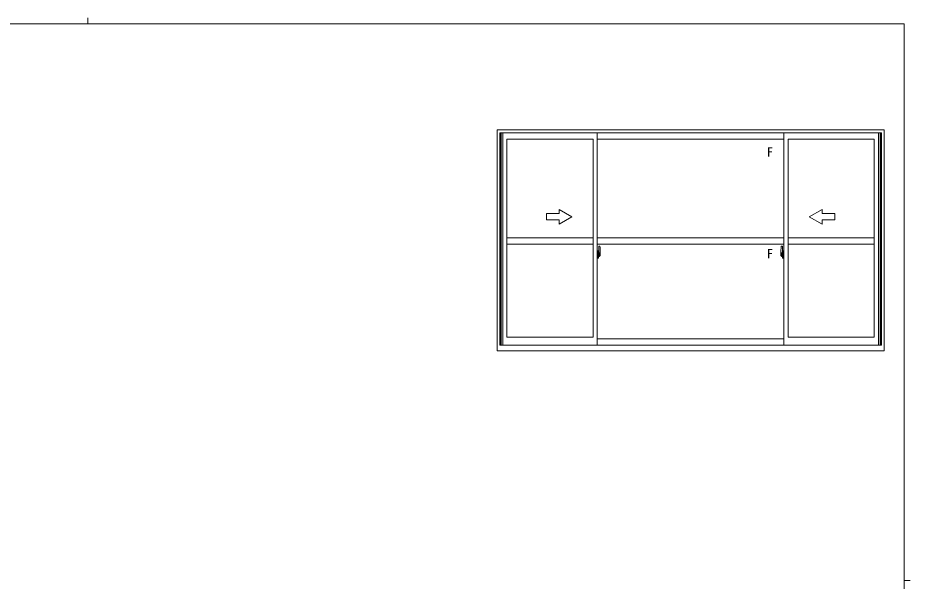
# Model space of a CAD drawing. Units: millimetres on the paper. Extents: x -397 to 397, y -282 to 282.
# Drawn here: x -42 to 378.9, y 16.5 to 282.1 of the extents above; entities that cross this region are included whole.
import ezdxf
from ezdxf.enums import TextEntityAlignment as Align

# ---------------------------------------------------------------- set-up
doc = ezdxf.new("R2010")
doc.units = ezdxf.units.MM
doc.layers.add('0-1_YKK_ZWAK', color=7, linetype='Continuous', lineweight=18)
doc.layers.add('0-7_YKK_A1', color=4, linetype='Continuous', lineweight=18)
doc.styles.add('ＭＳ ゴシック', font='')
doc.styles.get('ＭＳ ゴシック').set_extended_font_data('MS Gothic')

msp = doc.modelspace()

# ---------------------------------------------------------------- linework, layer by layer
at = {"layer": '0-1_YKK_ZWAK'}
for p, q in [((-8.894, 282.112), (-8.894, 279.312)), ((376.092, 279.312), (-393.908, 279.312)), ((376.092, 279.312), (376.092, -245.688)), ((376.092, 16.812), (378.892, 16.812))]:
    msp.add_line(p, q, dxfattribs=at)
at = {"layer": '0-7_YKK_A1'}
for p, q in [((184.08, 229.312), (184.08, 125.062)), ((366.58, 229.312), (184.08, 229.312)), ((185.33, 227.812), (185.33, 127.812)), ((365.33, 227.812), (185.33, 227.812)), ((185.68, 227.812), (185.68, 127.812)), ((185.98, 227.812), (185.98, 127.812)), ((186.73, 227.812), (186.73, 127.812)), ((231.33, 127.812), (231.33, 227.812)), ((319.33, 127.812), (319.33, 227.812)), ((363.93, 227.812), (363.93, 127.812)), ((364.68, 227.812), (364.68, 127.812)), ((364.98, 227.812), (364.98, 127.812)), ((365.33, 227.812), (365.33, 127.812)), ((366.58, 229.312), (366.58, 125.062)), ((188.73, 224.962), (188.73, 131.512)), ((229.33, 224.962), (188.73, 224.962)), ((229.33, 131.512), (229.33, 224.962)), ((319.33, 224.962), (231.33, 224.962)), ((321.33, 131.512), (321.33, 224.962)), ((321.33, 224.962), (361.93, 224.962)), ((361.93, 224.962), (361.93, 131.512)), ((207.33, 189.812), (207.33, 186.812)), ((213.33, 189.812), (207.33, 189.812)), ((213.33, 189.812), (213.33, 191.776)), ((219.33, 188.312), (213.33, 191.776)), ((331.33, 188.312), (337.33, 191.776)), ((337.33, 189.812), (337.33, 191.776)), ((337.33, 189.812), (343.33, 189.812)), ((343.33, 189.812), (343.33, 186.812)), ((207.33, 186.812), (213.33, 186.812)), ((219.33, 188.312), (213.33, 184.848)), ((213.33, 184.848), (213.33, 186.812)), ((331.33, 188.312), (337.33, 184.848)), ((337.33, 184.848), (337.33, 186.812)), ((343.33, 186.812), (337.33, 186.812)), ((229.33, 178.312), (188.73, 178.312)), ((319.33, 178.312), (231.33, 178.312)), ((321.33, 178.312), (361.93, 178.312)), ((229.33, 175.312), (188.73, 175.312)), ((319.33, 175.312), (231.33, 175.312)), ((232.03, 174.461), (232.03, 171.202)), ((232.489, 174.471), (232.055, 174.486)), ((318.17, 174.471), (318.604, 174.486)), ((318.63, 174.461), (318.63, 171.202)), ((321.33, 175.312), (361.93, 175.312)), ((231.165, 170.312), (232.919, 170.312)), ((231.33, 172.237), (231.33, 168.737)), ((231.755, 172.222), (231.33, 172.237)), ((231.33, 170.625), (231.345, 170.625)), ((231.33, 170.3), (231.345, 170.3)), ((231.755, 168.752), (231.33, 168.737)), ((231.345, 170.852), (231.347, 170.854)), ((231.345, 170.849), (231.345, 170.852)), ((231.345, 170.847), (231.345, 170.849)), ((231.345, 170.847), (231.345, 170.841)), ((231.345, 170.847), (231.345, 169.778)), ((231.345, 169.775), (231.345, 169.778)), ((231.345, 169.773), (231.345, 169.775)), ((231.347, 169.77), (231.345, 169.773)), ((231.347, 170.854), (231.348, 170.856)), ((231.348, 169.768), (231.347, 169.77)), ((231.348, 170.856), (231.35, 170.858)), ((231.35, 169.766), (231.348, 169.768)), ((231.35, 170.858), (231.352, 170.86)), ((231.352, 169.765), (231.35, 169.766)), ((231.352, 170.86), (231.355, 170.861)), ((231.355, 169.764), (231.352, 169.765)), ((231.355, 170.861), (231.357, 170.861)), ((231.357, 169.763), (231.355, 169.764)), ((231.357, 170.861), (231.36, 170.861)), ((231.36, 169.763), (231.357, 169.763)), ((231.36, 170.861), (231.82, 170.845)), ((231.82, 169.779), (231.36, 169.763)), ((231.38, 169.887), (231.38, 169.83)), ((231.405, 169.912), (231.755, 169.912)), ((231.755, 169.805), (231.405, 169.805)), ((231.465, 170.977), (231.465, 170.907)), ((231.49, 171.002), (231.65, 171.002)), ((231.65, 170.882), (231.49, 170.882)), ((231.675, 170.977), (231.675, 170.907)), ((231.755, 172.222), (231.755, 171.237)), ((231.78, 172.192), (231.755, 172.192)), ((231.755, 172.192), (231.755, 171.237)), ((231.755, 171.237), (231.88, 171.237)), ((231.755, 171.237), (231.88, 171.233)), ((231.755, 169.737), (231.88, 169.742)), ((231.755, 169.737), (231.88, 169.737)), ((231.755, 168.782), (231.755, 169.737)), ((231.755, 169.737), (231.755, 168.752)), ((231.78, 168.782), (231.755, 168.782)), ((231.78, 172.217), (231.855, 172.217)), ((231.78, 172.217), (231.78, 171.262)), ((231.78, 171.262), (231.905, 171.262)), ((231.78, 169.887), (231.78, 169.83)), ((231.78, 169.712), (231.905, 169.712)), ((231.78, 168.757), (231.78, 169.712)), ((231.78, 168.757), (231.855, 168.757)), ((231.843, 170.829), (231.844, 170.825)), ((231.844, 169.8), (231.843, 169.795)), ((231.844, 170.825), (231.845, 170.821)), ((231.845, 169.804), (231.844, 169.8)), ((231.845, 170.821), (231.845, 169.804)), ((231.856, 170.822), (231.856, 170.153)), ((231.856, 170.822), (231.857, 170.822)), ((231.862, 170.152), (231.856, 170.153)), ((231.857, 170.822), (231.865, 170.823)), ((231.872, 170.148), (231.862, 170.152)), ((231.865, 170.823), (231.875, 170.829)), ((231.881, 170.142), (231.872, 170.148)), ((231.875, 170.829), (231.887, 170.841)), ((231.88, 171.237), (231.88, 171.262)), ((231.88, 169.737), (231.88, 169.712)), ((231.89, 170.13), (231.881, 170.142)), ((231.887, 170.841), (231.9, 170.867)), ((231.897, 170.117), (231.89, 170.13)), ((231.904, 170.088), (231.897, 170.117)), ((231.9, 170.867), (231.905, 170.895)), ((231.905, 170.08), (231.904, 170.088)), ((231.905, 172.167), (231.905, 171.262)), ((231.905, 170.895), (231.905, 171.208)), ((232.005, 171.061), (231.905, 171.062)), ((231.905, 169.767), (231.905, 170.08)), ((231.905, 169.912), (232.005, 169.914)), ((231.905, 168.807), (231.905, 169.712)), ((231.935, 170.683), (231.935, 170.485)), ((232.105, 170.683), (231.935, 170.683)), ((231.935, 170.485), (231.935, 170.46)), ((232.105, 170.485), (231.935, 170.485)), ((231.935, 170.46), (232.105, 170.46)), ((232.03, 171.242), (232.03, 170.683)), ((232.03, 171.202), (232.045, 171.202)), ((232.03, 170.683), (232.03, 171.036)), ((232.03, 170.745), (232.03, 170.979)), ((232.03, 170.787), (232.105, 170.787)), ((232.03, 170.46), (232.03, 169.662)), ((232.03, 169.939), (232.03, 170.46)), ((232.045, 171.202), (232.045, 170.905)), ((232.045, 170.905), (232.22, 170.905)), ((232.105, 171.245), (232.105, 170.905)), ((232.105, 171.077), (232.105, 171.127)), ((232.105, 170.905), (232.105, 170.683)), ((232.105, 170.905), (232.105, 170.683)), ((232.105, 170.683), (232.124, 170.682)), ((232.105, 170.485), (232.124, 170.484)), ((232.105, 170.385), (232.105, 170.459)), ((232.105, 170.459), (232.105, 169.662)), ((232.105, 170.339), (232.105, 170.385)), ((232.205, 170.385), (232.105, 170.385)), ((232.105, 170.146), (232.105, 170.339)), ((232.105, 170.316), (232.105, 170.046)), ((232.105, 170.092), (232.105, 170.146)), ((232.205, 170.146), (232.105, 170.146)), ((232.105, 170.087), (232.105, 170.092)), ((232.205, 170.092), (232.105, 170.092)), ((232.205, 170.087), (232.105, 170.087)), ((232.105, 170.046), (232.117, 170.046)), ((232.105, 169.944), (232.105, 169.893)), ((232.105, 169.885), (232.105, 169.893)), ((232.108, 169.877), (232.105, 169.885)), ((232.108, 169.877), (232.111, 169.87)), ((232.111, 169.87), (232.115, 169.865)), ((232.115, 169.865), (232.126, 169.857)), ((232.124, 170.682), (232.143, 170.681)), ((232.124, 170.484), (232.143, 170.483)), ((232.126, 169.857), (232.141, 169.852)), ((232.141, 169.852), (232.159, 169.852)), ((232.142, 171.354), (232.53, 171.354)), ((232.505, 171.282), (232.142, 171.282)), ((232.305, 169.624), (232.142, 169.624)), ((232.142, 169.549), (232.33, 169.549)), ((232.143, 170.681), (232.16, 170.679)), ((232.143, 170.483), (232.16, 170.481)), ((232.44, 169.852), (232.151, 169.852)), ((232.159, 169.852), (232.169, 169.854)), ((232.16, 170.679), (232.175, 170.676)), ((232.16, 170.481), (232.175, 170.478)), ((232.169, 169.854), (232.181, 169.857)), ((232.175, 170.676), (232.188, 170.672)), ((232.175, 170.478), (232.188, 170.474)), ((232.181, 169.857), (232.204, 169.867)), ((232.188, 170.672), (232.197, 170.667)), ((232.188, 170.474), (232.197, 170.469)), ((232.197, 170.667), (232.203, 170.663)), ((232.197, 170.469), (232.203, 170.465)), ((232.203, 170.663), (232.205, 170.658)), ((232.203, 170.465), (232.205, 170.46)), ((232.204, 169.867), (232.205, 169.868)), ((232.205, 170.46), (232.205, 170.658)), ((232.205, 170.574), (232.22, 170.574)), ((232.205, 170.459), (232.205, 170.46)), ((232.205, 170.385), (232.205, 170.459)), ((232.205, 170.339), (232.205, 170.385)), ((232.205, 170.092), (232.205, 170.146)), ((232.205, 170.087), (232.205, 170.092)), ((232.44, 170.087), (232.205, 170.087)), ((232.22, 170.905), (232.22, 170.087)), ((232.22, 170.122), (232.26, 170.122)), ((232.26, 170.122), (232.26, 170.087)), ((232.26, 170.115), (232.475, 170.115)), ((232.33, 169.599), (232.33, 169.549)), ((232.33, 169.549), (232.351, 169.58)), ((232.351, 169.58), (232.362, 169.596)), ((232.44, 169.998), (232.44, 170.087)), ((232.44, 170.046), (232.475, 170.046)), ((232.44, 169.852), (232.44, 169.868)), ((232.475, 170.115), (232.475, 169.943)), ((232.681, 169.95), (232.475, 169.943)), ((232.505, 170.302), (232.505, 171.282)), ((232.528, 170.245), (232.53, 170.292)), ((232.529, 170.255), (232.53, 170.292)), ((232.53, 170.295), (232.53, 171.354)), ((232.53, 170.292), (232.53, 170.295)), ((232.73, 172.217), (232.73, 170)), ((319.494, 170.312), (317.74, 170.312)), ((317.93, 172.217), (317.93, 170)), ((317.978, 169.95), (318.185, 169.943)), ((318.13, 170.295), (318.13, 171.354)), ((318.517, 171.354), (318.13, 171.354)), ((318.13, 170.292), (318.13, 170.295)), ((318.13, 170.255), (318.13, 170.292)), ((318.131, 170.245), (318.13, 170.292)), ((318.155, 170.302), (318.155, 171.282)), ((318.155, 171.282), (318.517, 171.282)), ((318.4, 170.115), (318.185, 170.115)), ((318.185, 170.115), (318.185, 169.943)), ((318.22, 170.046), (318.185, 170.046)), ((318.22, 170.087), (318.455, 170.087)), ((318.22, 169.998), (318.22, 170.087)), ((318.22, 169.852), (318.22, 169.868)), ((318.22, 169.852), (318.508, 169.852)), ((318.308, 169.58), (318.297, 169.596)), ((318.33, 169.549), (318.308, 169.58)), ((318.33, 169.599), (318.33, 169.549)), ((318.517, 169.549), (318.33, 169.549)), ((318.355, 169.624), (318.517, 169.624)), ((318.44, 170.122), (318.4, 170.122)), ((318.4, 170.122), (318.4, 170.087)), ((318.615, 170.905), (318.44, 170.905)), ((318.44, 170.905), (318.44, 170.087)), ((318.455, 170.574), (318.44, 170.574)), ((318.456, 170.663), (318.455, 170.658)), ((318.455, 170.46), (318.455, 170.658)), ((318.456, 170.465), (318.455, 170.46)), ((318.455, 170.459), (318.455, 170.46)), ((318.455, 170.385), (318.455, 170.459)), ((318.455, 170.339), (318.455, 170.385)), ((318.455, 170.385), (318.555, 170.385)), ((318.455, 170.092), (318.455, 170.146)), ((318.455, 170.146), (318.555, 170.146)), ((318.455, 170.087), (318.455, 170.092)), ((318.455, 170.092), (318.555, 170.092)), ((318.455, 170.087), (318.555, 170.087)), ((318.455, 169.867), (318.455, 169.868)), ((318.478, 169.857), (318.455, 169.867)), ((318.462, 170.667), (318.456, 170.663)), ((318.462, 170.469), (318.456, 170.465)), ((318.471, 170.672), (318.462, 170.667)), ((318.471, 170.474), (318.462, 170.469)), ((318.484, 170.676), (318.471, 170.672)), ((318.484, 170.478), (318.471, 170.474)), ((318.49, 169.854), (318.478, 169.857)), ((318.499, 170.679), (318.484, 170.676)), ((318.499, 170.481), (318.484, 170.478)), ((318.5, 169.852), (318.49, 169.854)), ((318.516, 170.681), (318.499, 170.679)), ((318.516, 170.483), (318.499, 170.481)), ((318.518, 169.852), (318.5, 169.852)), ((318.535, 170.682), (318.516, 170.681)), ((318.535, 170.484), (318.516, 170.483)), ((318.533, 169.857), (318.518, 169.852)), ((318.544, 169.865), (318.533, 169.857)), ((318.555, 170.683), (318.535, 170.682)), ((318.555, 170.485), (318.535, 170.484)), ((318.555, 170.046), (318.542, 170.046)), ((318.548, 169.87), (318.544, 169.865)), ((318.551, 169.877), (318.548, 169.87)), ((318.551, 169.877), (318.554, 169.885)), ((318.554, 169.885), (318.555, 169.893)), ((318.555, 171.245), (318.555, 170.905)), ((318.555, 171.077), (318.555, 171.127)), ((318.555, 170.905), (318.555, 170.683)), ((318.555, 170.905), (318.555, 170.683)), ((318.63, 170.787), (318.555, 170.787)), ((318.555, 170.683), (318.725, 170.683)), ((318.555, 170.485), (318.725, 170.485)), ((318.725, 170.46), (318.555, 170.46)), ((318.555, 170.385), (318.555, 170.459)), ((318.555, 170.459), (318.555, 169.662)), ((318.555, 170.339), (318.555, 170.385)), ((318.555, 170.146), (318.555, 170.339)), ((318.555, 170.316), (318.555, 170.046)), ((318.555, 170.092), (318.555, 170.146)), ((318.555, 170.087), (318.555, 170.092)), ((318.555, 169.944), (318.555, 169.893)), ((318.63, 171.202), (318.615, 171.202)), ((318.615, 171.202), (318.615, 170.905)), ((318.63, 171.242), (318.63, 170.683)), ((318.63, 170.683), (318.63, 171.036)), ((318.63, 170.745), (318.63, 170.979)), ((318.63, 170.46), (318.63, 169.662)), ((318.63, 169.939), (318.63, 170.46)), ((318.654, 171.061), (318.755, 171.062)), ((318.755, 169.912), (318.654, 169.914)), ((318.725, 170.683), (318.725, 170.485)), ((318.725, 170.485), (318.725, 170.46)), ((318.755, 172.167), (318.755, 171.262)), ((318.88, 171.262), (318.755, 171.262)), ((318.755, 170.895), (318.755, 171.208)), ((318.759, 170.867), (318.755, 170.895)), ((318.755, 170.088), (318.762, 170.117)), ((318.755, 170.08), (318.755, 170.088)), ((318.755, 169.767), (318.755, 170.08)), ((318.88, 169.712), (318.755, 169.712)), ((318.755, 168.807), (318.755, 169.712)), ((318.772, 170.841), (318.759, 170.867)), ((318.762, 170.117), (318.769, 170.13)), ((318.769, 170.13), (318.779, 170.142)), ((318.784, 170.829), (318.772, 170.841)), ((318.905, 171.237), (318.779, 171.233)), ((318.779, 170.142), (318.787, 170.148)), ((318.905, 169.737), (318.779, 169.742)), ((318.78, 171.237), (318.78, 171.262)), ((318.905, 171.237), (318.78, 171.237)), ((318.905, 169.737), (318.78, 169.737)), ((318.78, 169.737), (318.78, 169.712)), ((318.794, 170.823), (318.784, 170.829)), ((318.787, 170.148), (318.797, 170.152)), ((318.802, 170.822), (318.794, 170.823)), ((318.797, 170.152), (318.803, 170.153)), ((318.803, 170.822), (318.802, 170.822)), ((318.803, 170.822), (318.803, 170.153)), ((318.88, 172.217), (318.805, 172.217)), ((318.88, 168.757), (318.805, 168.757)), ((318.816, 170.829), (318.815, 170.825)), ((318.815, 170.825), (318.815, 170.821)), ((318.815, 170.821), (318.815, 169.804)), ((318.815, 169.804), (318.815, 169.8)), ((318.815, 169.8), (318.816, 169.795)), ((319.3, 170.861), (318.839, 170.845)), ((318.839, 169.779), (319.3, 169.763)), ((318.88, 172.217), (318.88, 171.262)), ((318.88, 172.192), (318.905, 172.192)), ((318.88, 169.887), (318.88, 169.83)), ((318.88, 168.757), (318.88, 169.712)), ((318.88, 168.782), (318.905, 168.782)), ((318.905, 172.222), (319.33, 172.237)), ((318.905, 172.222), (318.905, 171.237)), ((318.905, 172.192), (318.905, 171.237)), ((319.255, 169.912), (318.905, 169.912)), ((318.905, 169.805), (319.255, 169.805)), ((318.905, 168.782), (318.905, 169.737)), ((318.905, 169.737), (318.905, 168.752)), ((318.905, 168.752), (319.33, 168.737)), ((318.985, 170.977), (318.985, 170.907)), ((319.17, 171.002), (319.01, 171.002)), ((319.01, 170.882), (319.17, 170.882)), ((319.195, 170.977), (319.195, 170.907)), ((319.28, 169.887), (319.28, 169.83)), ((319.302, 170.861), (319.299, 170.861)), ((319.299, 169.763), (319.302, 169.763)), ((319.304, 170.861), (319.302, 170.861)), ((319.302, 169.763), (319.304, 169.764)), ((319.307, 170.86), (319.304, 170.861)), ((319.304, 169.764), (319.307, 169.765)), ((319.309, 170.858), (319.307, 170.86)), ((319.307, 169.765), (319.309, 169.766)), ((319.311, 170.856), (319.309, 170.858)), ((319.309, 169.766), (319.311, 169.768)), ((319.312, 170.854), (319.311, 170.856)), ((319.311, 169.768), (319.312, 169.77)), ((319.314, 170.852), (319.312, 170.854)), ((319.312, 169.77), (319.314, 169.773)), ((319.314, 170.849), (319.314, 170.852)), ((319.315, 170.847), (319.314, 170.849)), ((319.314, 169.775), (319.315, 169.778)), ((319.314, 169.773), (319.314, 169.775)), ((319.315, 170.847), (319.315, 170.841)), ((319.315, 170.847), (319.315, 169.778)), ((319.33, 170.625), (319.315, 170.625)), ((319.33, 170.3), (319.315, 170.3)), ((319.33, 172.237), (319.33, 168.737)), ((188.73, 131.512), (229.33, 131.512)), ((231.33, 130.762), (319.33, 130.762)), ((361.93, 131.512), (321.33, 131.512)), ((185.33, 127.812), (365.33, 127.812)), ((184.08, 125.062), (366.58, 125.062))]:
    msp.add_line(p, q, dxfattribs=at)
for points in [[(232.205, 170.459), (232.105, 170.459), (232.105, 170.46)], [(232.205, 170.146), (232.205, 170.339), (232.105, 170.339)], [(232.105, 170.087), (232.105, 169.956), (232.105, 169.944)], [(232.44, 169.868), (232.44, 169.998), (232.205, 169.998)], [(318.22, 169.868), (318.22, 169.998), (318.455, 169.998)], [(318.455, 170.459), (318.555, 170.459), (318.555, 170.46)], [(318.455, 170.146), (318.455, 170.339), (318.555, 170.339)], [(318.555, 170.087), (318.555, 169.956), (318.555, 169.944)]]:
    msp.add_lwpolyline(points, dxfattribs=at)
for centre, radius, start, end in [((232.055, 174.461), 0.025, 88, 180), ((232.487, 174.421), 0.05, 9.79346, 88), ((219.48, 172.176), 13.25, 0.17857, 9.79346), ((331.179, 172.176), 13.25, 170.20654, 179.82143), ((318.172, 174.421), 0.05, 92, 170.20654), ((318.605, 174.461), 0.025, 0, 92), ((231.405, 169.887), 0.025, 90, 180), ((231.405, 169.83), 0.025, 180, 270), ((231.49, 170.977), 0.025, 90, 180), ((231.49, 170.907), 0.025, 180, 270), ((231.65, 170.977), 0.025, 0, 90), ((231.65, 170.907), 0.025, 270, 0), ((231.755, 169.887), 0.025, 0, 90), ((231.755, 169.83), 0.025, 270, 0), ((231.819, 170.82), 0.0254, 22.09755, 91.00794), ((231.819, 169.805), 0.0256, 269.33274, 337.56177), ((231.855, 172.167), 0.05, 0, 90), ((231.855, 168.807), 0.05, 270, 0), ((231.88, 171.208), 0.025, 0, 88.00001), ((231.88, 169.767), 0.025, 271.99999, 0), ((232.005, 171.036), 0.025, 0, 89), ((232.005, 169.939), 0.025, 270.99998, 0), ((232.142, 171.242), 0.113, 90, 180), ((232.142, 169.662), 0.113, 180, 270), ((232.199, 170.093), 0.095, 183.2594, 273.08769), ((232.142, 171.245), 0.0375, 90, 180), ((232.142, 169.662), 0.0375, 180, 270), ((231.619, 170.176), 0.88, 321.17381, 347.94703), ((232.305, 169.599), 0.025, 0, 90), ((231.581, 170.156), 0.933, 323.36708, 346.8425), ((231.222, 170.234), 1.307, 330.76878, 347.14856), ((231.619, 170.176), 0.88, 347.94703, 350.0179), ((231.033, 170.262), 1.472, 350.66911, 1.57925), ((231.581, 170.156), 0.933, 346.8425, 351.37086), ((231.222, 170.234), 1.307, 347.14856, 0.4638), ((231.053, 170.293), 1.476, 349.18682, 0.08106), ((232.505, 171.307), 0.025, 270, 0), ((232.68, 170), 0.05, 272, 0), ((317.98, 170), 0.05, 180, 268), ((318.155, 171.307), 0.025, 180, 270), ((319.606, 170.293), 1.476, 179.91894, 190.81318), ((319.437, 170.234), 1.307, 179.5362, 192.85144), ((319.626, 170.262), 1.472, 178.42075, 189.33089), ((319.078, 170.156), 0.933, 188.62914, 193.1575), ((319.437, 170.234), 1.307, 192.85144, 209.23122), ((319.078, 170.156), 0.933, 193.1575, 216.63292), ((319.04, 170.176), 0.88, 189.9821, 192.05297), ((319.04, 170.176), 0.88, 192.05297, 218.82619), ((318.355, 169.599), 0.025, 90, 180), ((318.46, 170.093), 0.095, 266.91231, 356.7406), ((318.517, 171.242), 0.113, 0, 90), ((318.517, 171.245), 0.0375, 0, 90), ((318.517, 169.662), 0.113, 270, 0), ((318.517, 169.662), 0.0375, 270, 0), ((318.655, 171.036), 0.025, 91, 180), ((318.655, 169.939), 0.025, 180, 269.00002), ((318.805, 172.167), 0.05, 90, 180), ((318.78, 171.208), 0.025, 91.99999, 180), ((318.78, 169.767), 0.025, 180, 268.00001), ((318.805, 168.807), 0.05, 180, 270), ((318.84, 170.82), 0.0254, 88.99206, 157.90245), ((318.84, 169.805), 0.0256, 202.43823, 270.66726), ((318.905, 169.887), 0.025, 90, 180), ((318.905, 169.83), 0.025, 180, 270), ((319.01, 170.977), 0.025, 90, 180), ((319.01, 170.907), 0.025, 180, 270), ((319.17, 170.977), 0.025, 0, 90), ((319.17, 170.907), 0.025, 270, 0), ((319.255, 169.887), 0.025, 0, 90), ((319.255, 169.83), 0.025, 270, 0)]:
    msp.add_arc(centre, radius, start, end, dxfattribs=at)

# ---------------------------------------------------------------- texts
at = {"layer": '0-7_YKK_A1', "color": 7, "style": 'ＭＳ ゴシック'}
for p in [(311.268, 215.354), (311.268, 167.45)]:
    msp.add_text('F', height=4.399, dxfattribs=at).set_placement(p, align=Align.BOTTOM_LEFT)

doc.saveas('drawing.dxf')
